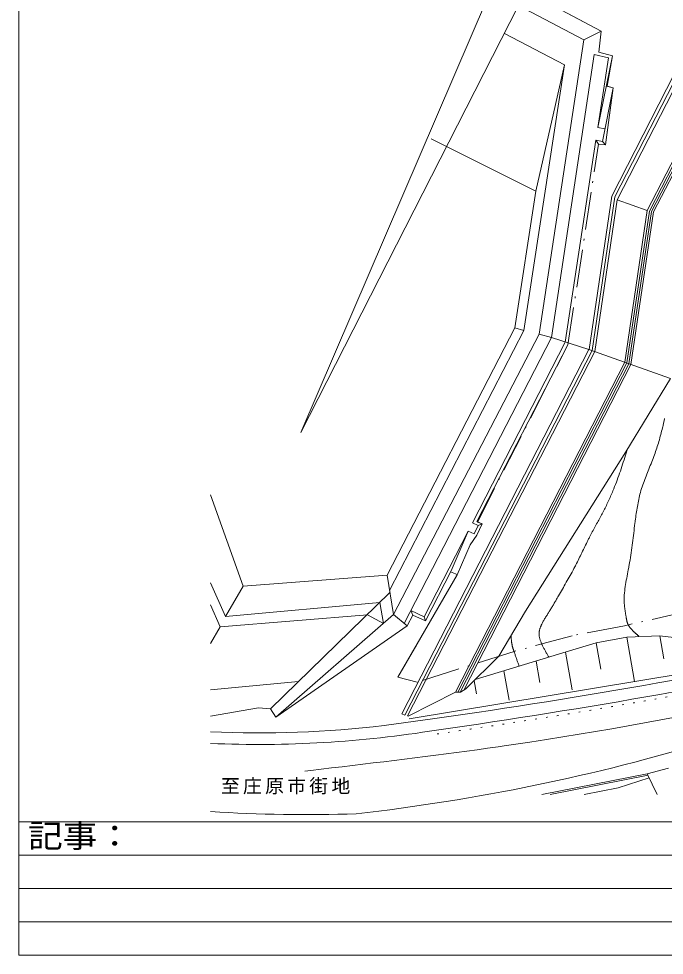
# Model space of a CAD drawing. Units: millimetres, scale not verified. Extents: x 23166 to 580729, y 12886 to 403886.
# Drawn here: x 23166 to 125704, y 12886 to 161638 of the extents above; entities that cross this region are included whole.
import ezdxf
from ezdxf.enums import TextEntityAlignment as Align

# ---------------------------------------------------------------- set-up
doc = ezdxf.new("R2010")
doc.units = ezdxf.units.MM
doc.header["$LTSCALE"] = 1000
for name, pattern in [('CHAIN', [18.5, 12, -1.5, 3.5, -1.5]), ('DASHED_DOTTED', [9.25, 6, -1.5, 0.25, -1.5]), ('DOTTED', [1.75, 0.25, -1.5])]:
    doc.linetypes.add(name, pattern=pattern)
for name, color, linetype, lineweight in [('敷地境界', 2, 'DASHED_DOTTED', 5), ('法', 7, 'Continuous', 5), ('法-2', 4, 'Continuous', 5), ('道路', 4, 'Continuous', 5), ('ｸﾞﾗﾝﾄﾞ', 3, 'Continuous', 5)]:
    doc.layers.add(name, color=color, linetype=linetype, lineweight=lineweight)
doc.styles.add('ＭＳ ゴシック', font='')
doc.styles.get('ＭＳ ゴシック').set_extended_font_data('MS Gothic')

msp = doc.modelspace()

# ---------------------------------------------------------------- linework, layer by layer
at = {"layer": '敷地境界'}
for p, q in [((115679, 159653), (104088, 165842)), ((115333, 156337), (115679, 159653)), ((117491, 155733), (115333, 156337)), ((116624, 150906), (117491, 155733)), ((116362, 141598), (117585, 150644)), ((117585, 150644), (116624, 150906)), ((110404, 109864), (115264, 141724)), ((115264, 141724), (116362, 141598)), ((96030, 81696), (110404, 109864)), ((95954, 79613), (96791, 81393)), ((96791, 81393), (96030, 81696)), ((94865, 78075), (95954, 79613)), ((92799, 73327), (94865, 78075)), ((83395, 57062), (92799, 73327)), ((129630, 67584), (119365, 65226)), ((119365, 65226), (111064, 63643)), ((111064, 63643), (101839, 61134)), ((101868, 61142), (86460, 56278)), ((83385, 57062), (86460, 56278))]:
    msp.add_line(p, q, dxfattribs=at)
at = {"layer": '法'}
for p, q in [((98764, 167531), (67949, 95939)), ((115679, 159653), (104088, 165842)), ((67949, 95939), (102565, 163748)), ((102565, 163748), (112905, 158270)), ((139874, 164024), (123001, 131155)), ((141189, 164182), (123998, 130948)), ((133826, 163297), (118224, 132855)), ((100317, 159313), (109882, 154316)), ((112905, 158270), (115679, 159653)), ((115679, 159653), (115333, 156337)), ((112905, 158270), (105837, 111554)), ((115333, 156337), (117491, 155733)), ((114568, 155954), (107793, 110982)), ((114568, 155954), (116862, 155424)), ((117491, 155733), (115146, 144363)), ((116862, 155424), (115146, 144363)), ((128520, 155295), (117369, 133479)), ((117852, 133375), (129001, 155064)), ((109882, 154316), (103405, 112143)), ((105313, 134223), (109882, 154316)), ((134444, 152674), (123335, 131090)), ((134761, 152522), (123670, 131026)), ((115879, 142121), (117585, 150644)), ((117585, 150644), (116362, 141598)), ((117585, 150644), (116503, 150939)), ((115146, 144363), (116256, 144161)), ((105313, 134223), (88692, 142542)), ((114809, 142361), (109983, 110291)), ((114809, 142361), (115879, 142121)), ((115264, 141724), (114809, 142361)), ((116362, 141598), (115264, 141724)), ((115879, 142121), (116362, 141598)), ((101970, 112566), (105313, 134223)), ((117369, 133479), (113757, 109100)), ((117852, 133375), (114230, 108931)), ((118224, 132855), (114656, 108779)), ((118224, 132855), (123001, 131155)), ((123001, 131155), (119432, 107075)), ((119759, 106959), (123335, 131090)), ((120086, 106842), (123670, 131026)), ((124004, 130961), (120413, 106726)), ((101970, 112566), (81667, 73251)), ((103405, 112143), (82065, 70834)), ((101970, 112566), (103405, 112143)), ((105837, 111554), (82696, 66999)), ((107793, 110982), (84414, 65588)), ((109983, 110291), (95223, 81556)), ((105837, 111554), (107793, 110982)), ((107793, 110982), (113736, 109107)), ((113736, 109107), (84021, 51256)), ((114230, 108931), (84485, 51023)), ((114656, 108779), (84926, 50898)), ((110404, 109864), (95907, 81795)), ((126685, 104488), (113736, 109107)), ((119432, 107075), (92522, 54686)), ((119759, 106959), (92907, 54682)), ((120086, 106842), (93292, 54679)), ((120413, 106726), (93841, 54994)), ((126685, 104488), (119586, 92827)), ((119586, 92827), (103648, 67548)), ((58799, 71529), (53651, 86014)), ((96123, 81147), (95223, 81556)), ((95502, 79826), (96123, 81147)), ((96791, 81393), (95907, 81795)), ((96791, 81393), (95954, 79613)), ((96123, 81147), (96791, 81393)), ((94555, 80255), (87549, 66616)), ((94555, 80255), (91850, 73939)), ((95508, 79823), (94555, 80255)), ((95954, 79613), (94865, 78075)), ((94865, 78075), (92799, 73327)), ((81667, 73251), (58799, 71529)), ((81667, 73251), (82696, 66999)), ((92799, 73327), (83395, 57062)), ((91850, 73939), (87763, 66027)), ((92818, 73372), (91773, 73791)), ((56025, 66677), (53651, 72051)), ((58799, 71529), (56025, 66677)), ((82118, 70515), (63174, 52048)), ((55170, 65068), (53651, 68549)), ((56025, 66677), (80533, 68932)), ((81129, 65585), (80533, 68932)), ((55170, 65068), (78570, 66968)), ((64027, 50684), (82696, 66999)), ((78570, 66968), (81129, 65585)), ((84890, 65197), (82696, 66999)), ((87549, 66616), (85461, 67622)), ((85461, 67622), (85744, 66887)), ((103648, 67548), (99450, 60402)), ((85744, 66887), (84890, 65197)), ((85744, 66887), (87763, 66027)), ((87549, 66616), (87763, 66027)), ((55170, 65068), (53651, 62412)), ((64027, 50684), (84890, 65197)), ((101379, 63630), (101377, 63682)), ((101384, 63542), (101379, 63630)), ((101388, 63453), (101384, 63542)), ((101393, 63365), (101388, 63453)), ((101398, 63276), (101393, 63365)), ((101404, 63188), (101398, 63276)), ((101410, 63100), (101404, 63188)), ((101416, 63012), (101410, 63100)), ((101424, 62924), (101416, 63012)), ((101432, 62836), (101424, 62924)), ((101441, 62748), (101432, 62836)), ((101451, 62661), (101441, 62748)), ((101462, 62573), (101451, 62661)), ((101474, 62486), (101462, 62573)), ((101487, 62400), (101474, 62486)), ((110107, 61058), (114873, 62508)), ((114873, 62508), (119748, 63397)), ((119748, 63397), (124995, 63602)), ((124995, 63602), (130247, 62982)), ((95676, 56696), (110107, 61058)), ((101502, 62313), (101487, 62400)), ((101518, 62227), (101502, 62313)), ((101536, 62141), (101518, 62227)), ((101547, 62091), (101536, 62141)), ((101554, 62060), (101547, 62091)), ((101567, 62007), (101554, 62060)), ((101580, 61954), (101567, 62007)), ((101594, 61901), (101580, 61954)), ((101609, 61848), (101594, 61901)), ((101624, 61795), (101609, 61848)), ((101639, 61742), (101624, 61795)), ((101655, 61689), (101639, 61742)), ((101671, 61636), (101655, 61689)), ((101688, 61584), (101671, 61636)), ((101705, 61531), (101688, 61584)), ((101722, 61479), (101705, 61531)), ((101739, 61426), (101722, 61479)), ((101757, 61374), (101739, 61426)), ((101774, 61322), (101757, 61374)), ((101792, 61269), (101774, 61322)), ((101810, 61217), (101792, 61269)), ((101828, 61165), (101810, 61217)), ((101839, 61134), (101828, 61165)), ((101865, 61060), (101839, 61134)), ((101909, 60931), (101865, 61060)), ((143528, 60131), (85189, 50448)), ((99450, 60402), (94205, 55225)), ((101954, 60802), (101909, 60931)), ((101998, 60674), (101954, 60802)), ((102043, 60545), (101998, 60674)), ((102087, 60417), (102043, 60545)), ((102132, 60288), (102087, 60417)), ((102176, 60160), (102132, 60288)), ((102221, 60032), (102176, 60160)), ((102265, 59903), (102221, 60032)), ((102310, 59775), (102265, 59903)), ((102355, 59647), (102310, 59775)), ((102399, 59519), (102355, 59647)), ((102444, 59390), (102399, 59519)), ((102488, 59262), (102444, 59390)), ((102533, 59134), (102488, 59262)), ((102577, 59006), (102533, 59134)), ((102622, 58878), (102577, 59006)), ((102648, 58804), (102622, 58878)), ((53651, 55036), (67591, 56354)), ((94205, 55225), (93324, 54665)), ((85012, 50853), (92522, 54686)), ((92522, 54686), (93346, 54679)), ((61258, 52196), (53651, 50872)), ((63174, 52048), (61258, 52196)), ((63174, 52048), (64027, 50684)), ((84021, 51256), (84485, 51023)), ((84925, 50898), (85012, 50853)), ((106239, 38397), (122997, 41726)), ((126384, 42585), (122997, 41726)), ((122997, 41726), (124582, 38397)), ((107584, 38397), (123127, 41484)), ((118396, 39474), (123299, 41092)), ((118396, 39474), (112995, 38397))]:
    msp.add_line(p, q, dxfattribs=at)
at = {"layer": '法-2'}
for p, q in [((125458, 96836), (125420, 96677)), ((125507, 97045), (125458, 96836)), ((125589, 97408), (125507, 97045)), ((125669, 97770), (125589, 97408)), ((125748, 98134), (125669, 97770)), ((125074, 95319), (124999, 95049)), ((125146, 95590), (125074, 95319)), ((125217, 95861), (125146, 95590)), ((125287, 96133), (125217, 95861)), ((125354, 96405), (125287, 96133)), ((125420, 96677), (125354, 96405)), ((124683, 93973), (124599, 93705)), ((124765, 94241), (124683, 93973)), ((124845, 94509), (124765, 94241)), ((124923, 94779), (124845, 94509)), ((124999, 95049), (124923, 94779)), ((119431, 91943), (119545, 92303)), ((119545, 92303), (119658, 92662)), ((119658, 92662), (119772, 93022)), ((119772, 93022), (119837, 93231)), ((124149, 92377), (124053, 92114)), ((124243, 92642), (124149, 92377)), ((124335, 92906), (124243, 92642)), ((124425, 93172), (124335, 92906)), ((124513, 93438), (124425, 93172)), ((124599, 93705), (124513, 93438)), ((118966, 90508), (119084, 90866)), ((119084, 90866), (119200, 91225)), ((119200, 91225), (119316, 91584)), ((119316, 91584), (119431, 91943)), ((123602, 90954), (123488, 90674)), ((123714, 91235), (123602, 90954)), ((123825, 91516), (123714, 91235)), ((123934, 91798), (123825, 91516)), ((123996, 91961), (123934, 91798)), ((124053, 92114), (123996, 91961)), ((118478, 89082), (118603, 89437)), ((118603, 89437), (118726, 89794)), ((118726, 89794), (118846, 90151)), ((118846, 90151), (118966, 90508)), ((122919, 89275), (122807, 88995)), ((123032, 89555), (122919, 89275)), ((123146, 89835), (123032, 89555)), ((123260, 90114), (123146, 89835)), ((123374, 90394), (123260, 90114)), ((123488, 90674), (123374, 90394)), ((117957, 87669), (118091, 88021)), ((118091, 88021), (118223, 88373)), ((118223, 88373), (118352, 88727)), ((118352, 88727), (118478, 89082)), ((122382, 87867), (122283, 87582)), ((122484, 88150), (122382, 87867)), ((122590, 88432), (122484, 88150)), ((122697, 88714), (122590, 88432)), ((122807, 88995), (122697, 88714)), ((117367, 86220), (117457, 86432)), ((117457, 86432), (117546, 86644)), ((117546, 86644), (117597, 86767)), ((117597, 86767), (117680, 86969)), ((117680, 86969), (117820, 87318)), ((117820, 87318), (117957, 87669)), ((121922, 86409), (121848, 86132)), ((121999, 86684), (121922, 86409)), ((122046, 86844), (121999, 86684)), ((122097, 87010), (122046, 86844)), ((122188, 87297), (122097, 87010)), ((122283, 87582), (122188, 87297)), ((116704, 84754), (116802, 84962)), ((116802, 84962), (116899, 85170)), ((116899, 85170), (116995, 85379)), ((116995, 85379), (117089, 85589)), ((117089, 85589), (117183, 85799)), ((117183, 85799), (117276, 86009)), ((117276, 86009), (117367, 86220)), ((121591, 85014), (121535, 84733)), ((121650, 85295), (121591, 85014)), ((121713, 85575), (121650, 85295)), ((121779, 85854), (121713, 85575)), ((121848, 86132), (121779, 85854)), ((115884, 83107), (115990, 83311)), ((115990, 83311), (116095, 83516)), ((116095, 83516), (116198, 83721)), ((116198, 83721), (116301, 83926)), ((116301, 83926), (116403, 84133)), ((116403, 84133), (116505, 84339)), ((116505, 84339), (116605, 84546)), ((116605, 84546), (116704, 84754)), ((121291, 83316), (121249, 83031)), ((121336, 83600), (121291, 83316)), ((121382, 83884), (121336, 83600)), ((121430, 84167), (121382, 83884)), ((121481, 84450), (121430, 84167)), ((121535, 84733), (121481, 84450)), ((115191, 81809), (115305, 82019)), ((115305, 82019), (115419, 82230)), ((115419, 82230), (115533, 82441)), ((115533, 82441), (115646, 82653)), ((115646, 82653), (115758, 82865)), ((115758, 82865), (115822, 82988)), ((115822, 82988), (115884, 83107)), ((121092, 81891), (121071, 81726)), ((121130, 82176), (121092, 81891)), ((121168, 82461), (121130, 82176)), ((121208, 82746), (121168, 82461)), ((121249, 83031), (121208, 82746)), ((114273, 80124), (114387, 80335)), ((114387, 80335), (114501, 80546)), ((114501, 80546), (114616, 80756)), ((114616, 80756), (114731, 80967)), ((114731, 80967), (114846, 81177)), ((114846, 81177), (114961, 81387)), ((114961, 81387), (115076, 81598)), ((115076, 81598), (115191, 81809)), ((120898, 80331), (120851, 79942)), ((120945, 80720), (120898, 80331)), ((120993, 81110), (120945, 80720)), ((121042, 81499), (120993, 81110)), ((121071, 81726), (121042, 81499)), ((113567, 78772), (113690, 79013)), ((113690, 79013), (113761, 79153)), ((113761, 79153), (113825, 79276)), ((113825, 79276), (113936, 79489)), ((113936, 79489), (114048, 79701)), ((114048, 79701), (114160, 79913)), ((114160, 79913), (114273, 80124)), ((120756, 79164), (120708, 78775)), ((120803, 79553), (120756, 79164)), ((120851, 79942), (120803, 79553)), ((112852, 77314), (112969, 77557)), ((112969, 77557), (113088, 77801)), ((113088, 77801), (113206, 78044)), ((113206, 78044), (113326, 78287)), ((113326, 78287), (113446, 78530)), ((113446, 78530), (113567, 78772)), ((120558, 77609), (120505, 77220)), ((120609, 77998), (120558, 77609)), ((120659, 78386), (120609, 77998)), ((120708, 78775), (120659, 78386)), ((112143, 75852), (112262, 76095)), ((112262, 76095), (112380, 76339)), ((112380, 76339), (112498, 76582)), ((112498, 76582), (112616, 76826)), ((112616, 76826), (112734, 77070)), ((112734, 77070), (112852, 77314)), ((120333, 76053), (120271, 75664)), ((120393, 76442), (120333, 76053)), ((120450, 76831), (120393, 76442)), ((120505, 77220), (120450, 76831)), ((111357, 74308), (111502, 74584)), ((111502, 74584), (111586, 74745)), ((111586, 74745), (111658, 74884)), ((111658, 74884), (111781, 75125)), ((111781, 75125), (111903, 75367)), ((111903, 75367), (112023, 75609)), ((112023, 75609), (112143, 75852)), ((120060, 74463), (119995, 74127)), ((120096, 74658), (120060, 74463)), ((120138, 74884), (120096, 74658)), ((120206, 75274), (120138, 74884)), ((120271, 75664), (120206, 75274)), ((110452, 72666), (110606, 72938)), ((110606, 72938), (110759, 73210)), ((110759, 73210), (110910, 73484)), ((110910, 73484), (111061, 73757)), ((111061, 73757), (111210, 74032)), ((111210, 74032), (111357, 74308)), ((119797, 73119), (119732, 72783)), ((119863, 73455), (119797, 73119)), ((119929, 73791), (119863, 73455)), ((119995, 74127), (119929, 73791)), ((109672, 71311), (109829, 71581)), ((109829, 71581), (109986, 71852)), ((109986, 71852), (110142, 72123)), ((110142, 72123), (110297, 72394)), ((110297, 72394), (110452, 72666)), ((119500, 71438), (119454, 71102)), ((119552, 71774), (119500, 71438)), ((119609, 72110), (119552, 71774)), ((119669, 72446), (119609, 72110)), ((119732, 72783), (119669, 72446)), ((108797, 69800), (108888, 69957)), ((108888, 69957), (109044, 70228)), ((109044, 70228), (109201, 70499)), ((109201, 70499), (109358, 70770)), ((109358, 70770), (109515, 71040)), ((109515, 71040), (109672, 71311)), ((119355, 70095), (119339, 69761)), ((119380, 70431), (119355, 70095)), ((119413, 70766), (119380, 70431)), ((119454, 71102), (119413, 70766)), ((107933, 68303), (108009, 68432)), ((108009, 68432), (108084, 68560)), ((108084, 68560), (108159, 68689)), ((108159, 68689), (108234, 68819)), ((108234, 68819), (108308, 68948)), ((108308, 68948), (108383, 69077)), ((108383, 69077), (108457, 69207)), ((108457, 69207), (108531, 69336)), ((108531, 69336), (108606, 69466)), ((108606, 69466), (108680, 69596)), ((108680, 69596), (108754, 69725)), ((108754, 69725), (108797, 69800)), ((119339, 69761), (119332, 69426)), ((119332, 69426), (119336, 69092)), ((119336, 69092), (119351, 68759)), ((119351, 68759), (119365, 68565)), ((119365, 68565), (119370, 68513)), ((119370, 68513), (119378, 68423)), ((107077, 66922), (107153, 67040)), ((107153, 67040), (107229, 67158)), ((107229, 67158), (107304, 67277)), ((107304, 67277), (107380, 67396)), ((107380, 67396), (107423, 67464)), ((107423, 67464), (107469, 67538)), ((107469, 67538), (107548, 67664)), ((107548, 67664), (107626, 67791)), ((107626, 67791), (107703, 67919)), ((107703, 67919), (107780, 68047)), ((107780, 68047), (107857, 68175)), ((107857, 68175), (107933, 68303)), ((119378, 68423), (119388, 68333)), ((119388, 68333), (119398, 68244)), ((119398, 68244), (119409, 68154)), ((119409, 68154), (119420, 68064)), ((119420, 68064), (119432, 67974)), ((119432, 67974), (119445, 67884)), ((119445, 67884), (119458, 67794)), ((119458, 67794), (119471, 67703)), ((119471, 67703), (119485, 67613)), ((119485, 67613), (119499, 67523)), ((119499, 67523), (119513, 67432)), ((119513, 67432), (119527, 67342)), ((119527, 67342), (119541, 67251)), ((119541, 67251), (119556, 67160)), ((119556, 67160), (119570, 67069)), ((119570, 67069), (119584, 66977)), ((119584, 66977), (119592, 66924)), ((106172, 65330), (106232, 65459)), ((106232, 65459), (106294, 65586)), ((106294, 65586), (106358, 65712)), ((106358, 65712), (106424, 65837)), ((106424, 65837), (106492, 65960)), ((106492, 65960), (106561, 66083)), ((106561, 66083), (106632, 66205)), ((106632, 66205), (106704, 66325)), ((106704, 66325), (106777, 66446)), ((106777, 66446), (106851, 66565)), ((106851, 66565), (106926, 66684)), ((106926, 66684), (107001, 66803)), ((107001, 66803), (107077, 66922)), ((119592, 66924), (119600, 66873)), ((119600, 66873), (119612, 66786)), ((119612, 66786), (119626, 66699)), ((119626, 66699), (119639, 66612)), ((119639, 66612), (119652, 66525)), ((119652, 66525), (119667, 66438)), ((119667, 66438), (119682, 66351)), ((119682, 66351), (119698, 66264)), ((119698, 66264), (119715, 66179)), ((119715, 66179), (119733, 66093)), ((119733, 66093), (119753, 66008)), ((119753, 66008), (119774, 65924)), ((119774, 65924), (119797, 65841)), ((119797, 65841), (119822, 65759)), ((119822, 65759), (119850, 65678)), ((119850, 65678), (119879, 65597)), ((119879, 65597), (119911, 65518)), ((119911, 65518), (119946, 65440)), ((105817, 63952), (105820, 64056)), ((105820, 64056), (105823, 64117)), ((105823, 64117), (105826, 64154)), ((105826, 64154), (105832, 64218)), ((105832, 64218), (105841, 64282)), ((105841, 64282), (105851, 64346)), ((105851, 64346), (105862, 64409)), ((105862, 64409), (105875, 64473)), ((105875, 64473), (105889, 64536)), ((105889, 64536), (105905, 64600)), ((105905, 64600), (105922, 64663)), ((105922, 64663), (105941, 64726)), ((105941, 64726), (105960, 64788)), ((105960, 64788), (105981, 64851)), ((105981, 64851), (106003, 64913)), ((106003, 64913), (106025, 64975)), ((106025, 64975), (106049, 65036)), ((106049, 65036), (106073, 65098)), ((106073, 65098), (106098, 65159)), ((106098, 65159), (106124, 65219)), ((106124, 65219), (106139, 65254)), ((106139, 65254), (106172, 65330)), ((119946, 65440), (119967, 65395)), ((119967, 65395), (119987, 65356)), ((119987, 65356), (120024, 65288)), ((120024, 65288), (120062, 65222)), ((120062, 65222), (120103, 65157)), ((120103, 65157), (120146, 65092)), ((120146, 65092), (120190, 65029)), ((120190, 65029), (120236, 64966)), ((120236, 64966), (120284, 64904)), ((120284, 64904), (120333, 64843)), ((120333, 64843), (120383, 64783)), ((120383, 64783), (120435, 64724)), ((120435, 64724), (120487, 64665)), ((120487, 64665), (120541, 64608)), ((120541, 64608), (120595, 64550)), ((120595, 64550), (120651, 64494)), ((120651, 64494), (120706, 64438)), ((120706, 64438), (120763, 64382)), ((120763, 64382), (120819, 64328)), ((120819, 64328), (120852, 64296)), ((120852, 64296), (120879, 64271)), ((120879, 64271), (120924, 64228)), ((120924, 64228), (120969, 64186)), ((120969, 64186), (121015, 64143)), ((121015, 64143), (121060, 64101)), ((121060, 64101), (121106, 64059)), ((121106, 64059), (121151, 64018)), ((121151, 64018), (121197, 63976)), ((121197, 63976), (121243, 63935)), ((105820, 63847), (105817, 63952)), ((105827, 63742), (105820, 63847)), ((105838, 63637), (105827, 63742)), ((105852, 63532), (105838, 63637)), ((105871, 63428), (105852, 63532)), ((105893, 63323), (105871, 63428)), ((105918, 63219), (105893, 63323)), ((105946, 63115), (105918, 63219)), ((105978, 63012), (105946, 63115)), ((106011, 62909), (105978, 63012)), ((106047, 62806), (106011, 62909)), ((106085, 62704), (106047, 62806)), ((106125, 62602), (106085, 62704)), ((106166, 62501), (106125, 62602)), ((106209, 62401), (106166, 62501)), ((115617, 58324), (114873, 62508)), ((120993, 56391), (119748, 63397)), ((121243, 63935), (121289, 63894)), ((121289, 63894), (121335, 63853)), ((121335, 63853), (121381, 63812)), ((121381, 63812), (121427, 63771)), ((121427, 63771), (121473, 63731)), ((121473, 63731), (121519, 63690)), ((121519, 63690), (121565, 63649)), ((121565, 63649), (121611, 63609)), ((121611, 63609), (121657, 63568)), ((121657, 63568), (121684, 63545)), ((125655, 59975), (125011, 63600)), ((106253, 62301), (106209, 62401)), ((106279, 62244), (106253, 62301)), ((106311, 62176), (106279, 62244)), ((106366, 62060), (106311, 62176)), ((106422, 61944), (106366, 62060)), ((106479, 61830), (106422, 61944)), ((106537, 61717), (106479, 61830)), ((106596, 61604), (106537, 61717)), ((106655, 61493), (106596, 61604)), ((106716, 61382), (106655, 61493)), ((106777, 61271), (106716, 61382)), ((106839, 61161), (106777, 61271)), ((106901, 61052), (106839, 61161)), ((106964, 60943), (106901, 61052)), ((111078, 55054), (110016, 61030)), ((105945, 56228), (105342, 59618)), ((107027, 60835), (106964, 60943)), ((107090, 60727), (107027, 60835)), ((107154, 60619), (107090, 60727)), ((107218, 60512), (107154, 60619)), ((107283, 60404), (107218, 60512)), ((107347, 60297), (107283, 60404)), ((107384, 60235), (107347, 60297)), ((101055, 53391), (100223, 58071)), ((95860, 54387), (95486, 56490))]:
    msp.add_line(p, q, dxfattribs=at)
at = {"layer": '道路', "linetype": 'CHAIN'}
for p, q in [((127777, 50744), (125182, 50263)), ((119990, 49327), (117391, 48873)), ((122587, 49790), (119990, 49327)), ((125182, 50263), (122587, 49790)), ((112189, 47995), (109585, 47571)), ((114791, 48429), (112189, 47995)), ((117391, 48873), (114791, 48429)), ((100252, 46142), (99296, 46004)), ((101765, 46364), (100252, 46142)), ((104373, 46755), (101765, 46364)), ((106980, 47157), (104373, 46755)), ((109585, 47571), (106980, 47157)), ((89397, 44659), (87746, 44447)), ((91048, 44874), (89397, 44659)), ((92699, 45093), (91048, 44874)), ((94349, 45315), (92699, 45093)), ((95999, 45540), (94349, 45315)), ((97647, 45770), (95999, 45540)), ((99296, 46004), (97647, 45770)), ((77830, 43226), (76177, 43029)), ((79484, 43425), (77830, 43226)), ((81137, 43625), (79484, 43425)), ((82789, 43827), (81137, 43625)), ((84442, 44031), (82789, 43827)), ((86094, 44238), (84442, 44031)), ((87746, 44447), (86094, 44238)), ((69562, 42248), (68602, 42135)), ((71216, 42442), (69562, 42248)), ((72869, 42637), (71216, 42442)), ((74523, 42832), (72869, 42637)), ((76177, 43029), (74523, 42832))]:
    msp.add_line(p, q, dxfattribs=at)
at = {"layer": '道路', "color": 3}
msp.add_line((81203, 49356), (89258, 50470), dxfattribs=at)
for centre, radius, start, end in [((-54362, 1059675), 1019374, 278.09941, 282.12971), ((-54362, 1059675), 1021224, 278.10057, 282.12971), ((61303, 223004), 174784, 267.49095, 276.53769), ((61303, 223004), 176634, 267.51726, 279.19873), ((41356, 349568), 316197, 276.42865, 286.87521), ((68877, 275414), 240184, 266.36539, 271.88063)]:
    msp.add_arc(centre, radius, start, end, dxfattribs=at)
at = {"layer": '道路', "color": 7, "linetype": 'DOTTED'}
msp.add_arc((-54362, 1059675), 1021824, 278.10057, 282.12971, dxfattribs=at)
at = {"layer": 'ｸﾞﾗﾝﾄﾞ'}
for p, q in [((23166, 12886), (23166, 403886)), ((580729, 34059), (23166, 34059)), ((256072, 28766), (23166, 28766)), ((256072, 23473), (23166, 23473)), ((256072, 18179), (23166, 18179)), ((580729, 12886), (23166, 12886))]:
    msp.add_line(p, q, dxfattribs=at)

# ---------------------------------------------------------------- texts
at = {"layer": '法', "insert": (55283, 38433), "char_height": 2199, "attachment_point": 7, "style": 'ＭＳ ゴシック'}
msp.add_mtext('\\T1.17;至庄原市街地', dxfattribs=at)
at = {"layer": 'ｸﾞﾗﾝﾄﾞ', "style": 'ＭＳ ゴシック', "width": 1.1}
msp.add_text('記事：', height=3666, dxfattribs=at).set_placement((24658, 28907), align=Align.BOTTOM_LEFT)

doc.saveas('drawing.dxf')
